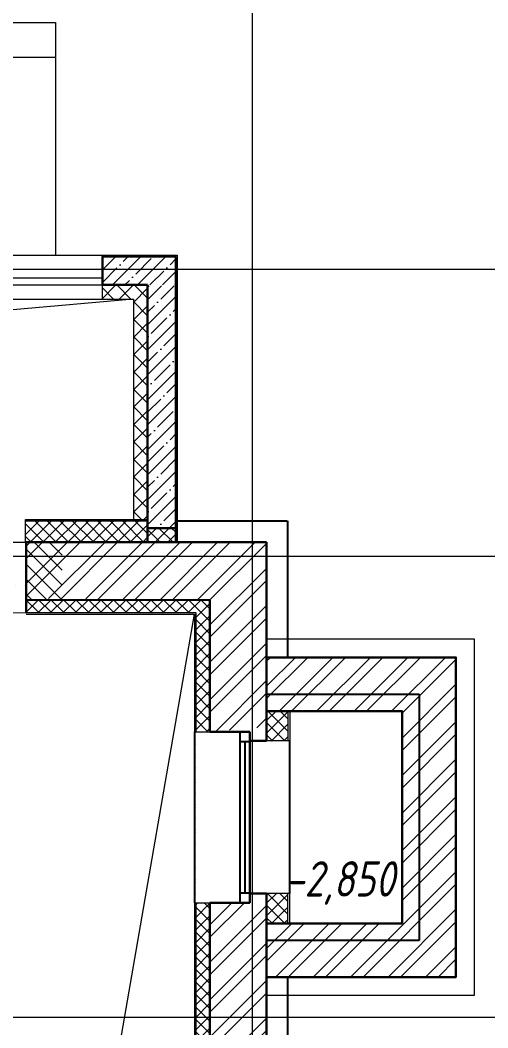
# Model space of a CAD drawing. Extents: x -96705 to 1864084, y -482104 to 235.
# Drawn here: x 451790 to 455097, y -149572 to -142445 of the extents above; entities that cross this region are included whole.
import ezdxf
from ezdxf import colors
from ezdxf.entities.mleader import LeaderData, LeaderLine
from ezdxf.math import Vec2, Vec3

# ---------------------------------------------------------------- set-up
doc = ezdxf.new("R2010")
doc.units = 0
doc.header["$LTSCALE"] = 100
for name, pattern in [('ADSK_Штриховая_ш2 п1', [3, 2, -1]), ('CENTER', [2, 1.25, -0.25, 0.25, -0.25]), ('TRATTEGGIATA', [0.75, 0.5, -0.25])]:
    doc.linetypes.add(name, pattern=pattern)
for name, color, linetype, lineweight in [('1 этаж тонкие линии!', 250, 'Continuous', 0), ('KR_STRIH', 8, 'Continuous', 0), ('АР штриховка стен', 250, 'Continuous', 9), ('АР_МосжилНии_Стены', 202, 'Continuous', 30), ('АР_Навесной фасад', 5, 'Continuous', 5), ('АР_Оси', 193, 'Continuous', 9), ('АР_Отметки', 250, 'Continuous', 15), ('АР_тонкая линия', 250, 'Continuous', 0), ('АР_Утеплитель', 250, 'Continuous', 9), ('АР_Штриховка кирпич', 250, 'Continuous', 9), ('АР_Штриховка монолит', 250, 'Continuous', 9), ('Подвал', 250, 'Continuous', 30), ('СТЕНЫ несущие ЛИДЕР', 7, 'Continuous', 30)]:
    doc.layers.add(name, color=color, linetype=linetype, lineweight=lineweight)
doc.layers.add('25. ЗАЛИВКА ЗОН', color=7, linetype='Continuous', lineweight=0, transparency=0.2)
doc.layers.add('АР_новое окно', color=160, linetype='Continuous')
doc.styles.add('ISOCPEUR', font='isocpeui.ttf', dxfattribs={"height": 250})
pattern_1 = [(45, (731759.3509980273, -210952.3940777952), (-132.5825214724777, 132.5825214724777), []), (45, (731847.739345653, -210952.3940777952), (-132.5825214724777, 132.5825214724777), [])]
pattern_2 = [(45, (731759.3509980273, -210952.3940777952), (-88.38834764831844, 88.38834764831844), []), (45, (731847.739345653, -210952.3940777952), (-88.38834764831844, 88.38834764831844), [156.25, -31.25, 0, -31.25])]

# ---------------------------------------------------------------- blocks, each defined once
blk = doc.blocks.new('*U298')
at = {"layer": 'АР_новое окно', "color": 8, "lineweight": 20}
for p, q in [((-2.913225216616411e-12, 1209.884958230897), (-70.00000000000293, 1209.884958230897)), ((0, -1.70530256582424e-13), (-70, -1.70530256582424e-13))]:
    blk.add_line(p, q, dxfattribs=at)
at = {"layer": 'АР_новое окно', "color": 8}
for p, q in [((-70.00000000000293, 1209.884958230897), (-70, -1.70530256582424e-13)), ((-70, -1.70530256582424e-13), (-70.00000000000293, 1209.884958230897)), ((-2.913225216616411e-12, 1209.884958230897), (0, 0)), ((-2.756905814749189e-12, 1139.884958230897), (-70.00000000000276, 1139.884958230911)), ((-35.00000000000276, 1139.884958230897), (-34.99999999981099, 69.99999999999991)), ((-1.56319401867222e-13, 70.00000000001455), (-70.00000000000017, 69.99999999999983))]:
    blk.add_line(p, q, dxfattribs=at)
blk = doc.blocks.new('_DotSmall')
at = {"color": 0, "linetype": 'ByBlock', "const_width": 0.5}
blk.add_lwpolyline([(-0.0625, 0, 1), (0.0625, 0, 1)], format="xyb", close=True, dxfattribs=at)

msp = doc.modelspace()

# ---------------------------------------------------------------- hatches: boundary and pattern name
at = {"layer": '1 этаж тонкие линии!', "ltscale": 100, "transparency": 33554559}
h = msp.add_hatch(dxfattribs=at)
h.set_pattern_fill('ANSI37', color=8, scale=500, angle=-90.00000000000001, style=0)
h.set_pattern_definition([(315, (323966.5870677065, -443206.4787631208), (44.19417382415923, 44.19417382415921), []), (44.99999999999999, (323966.5870677065, -443206.4787631208), (-44.19417382415921, 44.19417382415923), [])])
h.paths.add_polyline_path([(452691.1718169283, -146136.1884098226), (451827.2695265841, -146139.4076366598), (451827.2695265841, -145987.5721874411), (452691.1718169283, -145986.6430545027)])
h = msp.add_hatch(dxfattribs=at)
h.set_pattern_fill('ANSI37', color=8, scale=500, style=0)
h.set_pattern_definition([(45, (743822.1853085589, -171248.7802744085), (-44.19417382415922, 44.19417382415922), []), (135, (743822.1853085589, -171248.7802744085), (-44.19417382415922, -44.19417382415921), [])])
h.paths.add_polyline_path([(451832.0684367251, -146635.2277593786), (451832.1460972857, -146443.0344906027), (450132.068431003, -146442.2143044645), (450132.0726452898, -146640.8277664358), (447277.7329846453, -146640.8018903906), (447285.8122969698, -149592.5616741354), (444333.9579268526, -149592.5680661375), (444333.8230506014, -155346.3940777952), (453032.0332518648, -155346.3940777952), (453032.0302125048, -146635.1990366156)])
edge = h.paths.add_edge_path()
edge.add_line((453132.0309105944, -148687.1458010847), (453031.9978447985, -148687.1602411444))
edge.add_line((453031.9978447985, -148687.1602411444), (453032.0001851153, -147477.2784929449))
edge.add_line((453032.0001851153, -147477.2784929449), (453132.2623539995, -147477.2640528852))
edge.add_line((453132.2623549532, -147477.2640528852), (453131.8220072817, -146545.9556627447))
edge.add_line((453131.822006328, -146545.9556627447), (451832.0684367251, -146545.9726009542))
edge.add_line((451832.0684367251, -146545.9726009542), (451832.1460972857, -146443.0344906027))
edge.add_line((451832.1460972857, -146443.0344906027), (450131.5018244814, -146443.4635253126))
edge.add_line((450131.5018244814, -146443.4635253126), (450131.3928853106, -146540.8277678663))
edge.add_line((450131.3928853106, -146540.8277678663), (447181.7803097796, -146537.7939176733))
edge.add_line((447181.7803097796, -146537.7939176733), (447182.9026490282, -147175.9738850767))
edge.add_line((447182.9026499819, -147175.9738850767), (447277.5244036745, -147176.0754842932))
edge.add_line((447277.5244036745, -147176.0754842932), (447277.5244036745, -147098.6557226354))
edge.add_line((447277.5244036745, -147098.6557226354), (447278.6284619402, -147098.554123419))
edge.add_line((447278.6284609865, -147098.554123419), (447280.0938445162, -148344.8770265753))
edge.add_arc((447260.1951981615, -227901.9389467413), 79557.06440839608, 89.9856692990531, 90.05606906433445)
edge.add_line((447182.3414803576, -148344.912631529), (447182.3414803576, -149496.7116193945))
edge.add_line((447182.3414803576, -149496.7116193945), (444233.8230515551, -149496.7116193945))
edge.add_line((444233.8230506014, -149496.7116193945), (444233.8230506014, -155446.3940777952))
edge.add_line((444233.8230506014, -155446.3940777952), (453132.0332518648, -155446.3940777952))
edge.add_line((453132.0332518648, -155446.3940777952), (453132.0309115481, -148687.1458010847))
h = msp.add_hatch(dxfattribs=at)
h.set_pattern_fill('ANSI37', color=8, scale=500, angle=-90.00000000000001, style=0)
h.set_pattern_definition([(315, (325672.2113295626, -444611.1705131704), (44.19417382415923, 44.19417382415921), []), (44.99999999999999, (325672.2113295626, -444611.1705131704), (-44.19417382415921, 44.19417382415923), [])])
h.paths.add_polyline_path([(453683.4367419314, -147541.8092923338), (453532.8937884402, -147544.0993867094), (453532.8937884402, -147331.5993867094), (453683.4367419314, -147331.5993867094)])
h = msp.add_hatch(dxfattribs=at)
h.set_pattern_fill('ANSI37', color=8, scale=500, angle=-90.00000000000001, style=0)
h.set_pattern_definition([(315, (325672.2113295626, -445903.6705131704), (44.19417382415923, 44.19417382415921), []), (44.99999999999999, (325672.2113295626, -445903.6705131704), (-44.19417382415921, 44.19417382415923), [])])
h.paths.add_polyline_path([(453683.4367419314, -148834.3092923338), (453532.8937884402, -148836.5993867094), (453532.8937884402, -148624.0993867094), (453683.4367419314, -148624.0993867094)])
at = {"layer": 'KR_STRIH'}
h = msp.add_hatch(dxfattribs=at)
h.set_pattern_fill('ANSI37', color=8, scale=20, angle=90)
h.set_pattern_definition([(135, (419041.9408675265, -1252620.692386644), (-44.90128060534577, -44.90128060534577), []), (225, (419041.9408675265, -1252620.692386644), (44.90128060534576, -44.90128060534577), [])])
h.paths.add_polyline_path([(452691.1718169283, -146036.7116193945), (452691.1718169283, -146136.7116193945), (452891.1718169283, -146136.7116193945), (452891.1718169283, -146036.7116193945)])
at = {"layer": 'АР штриховка стен', "ltscale": 100}
h = msp.add_hatch(dxfattribs=at)
h.set_pattern_fill('ANSI31', color=8, scale=600, angle=-90.00000000000001)
h.set_pattern_definition([(315, (540513.6652079653, 700846.7424101657), (53.03300858899107, 53.03300858899106), [])])
h.paths.add_polyline_path([(451832.6409751009, -146544.9780197317), (451832.1420861315, -146136.840003031), (452087.4272128176, -146136.5859036619), (452087.926101787, -146544.7239198858)])
h.paths.add_polyline_path([(449866.4409190249, -146540.5436573202), (449866.4409190249, -146136.5859036619), (450132.2698508333, -146136.5859036619), (450132.2698508333, -146540.5436573202)])
at = {"layer": 'АР_Утеплитель', "ltscale": 0.25}
h = msp.add_hatch(dxfattribs=at)
h.set_pattern_fill('ANSI37', color=8, scale=700, angle=359.9991722836354)
h.set_pattern_definition([(44.99917228363542, (596816.1949826311, -210952.3940777952), (-61.87094952346403, 61.87273717126929), []), (134.9991722836355, (596816.1949826311, -210952.3940777952), (-61.87273717126929, -61.87094952346402), [])])
h.paths.add_polyline_path([(452371.1899386477, -144322.2147379095), (452371.1884871554, -144417.106775778), (452591.1718169283, -144417.106775778), (452591.1719666552, -145976.7130408461), (452691.1683903765, -145976.7130408461), (452691.1718169283, -144322.2391004736), (449551.1727915835, -144322.2391004736), (449551.1708336901, -145976.710188883), (449651.165580852, -145976.7102070028), (449651.176561458, -144417.106775778), (449701.1718169283, -144417.106775778), (449871.1956969332, -144417.106775778), (449871.1951466631, -144322.2391004736)])
at = {"layer": 'АР_Штриховка кирпич', "ltscale": 100}
h = msp.add_hatch(dxfattribs=at)
h.set_pattern_fill('ANSI32', color=8, scale=500)
h.set_pattern_definition(pattern_1)
h.paths.add_polyline_path([(451832.4966260027, -146136.7100315267), (453533.3940707278, -146136.7233090574), (453532.8937884402, -147444.0993867094), (453132.0332518648, -147477.2640528852), (453132.2611161303, -146547.3943252737), (451831.8823901247, -146534.4931588346)])
h = msp.add_hatch(dxfattribs=at)
h.set_pattern_fill('ANSI32', color=8, scale=500)
h.set_pattern_definition([(45, (731533.0911685061, -210952.3940777952), (-132.5825214724777, 132.5825214724777), []), (45, (731621.4795161318, -210952.3940777952), (-132.5825214724777, 132.5825214724777), [])])
h.paths.add_polyline_path([(454491.2920790743, -148832.8136773283), (454491.2920790743, -147331.5993867094), (453532.8937884402, -147331.5993867094), (453532.8937884402, -146951.5993867094), (454871.2920790743, -146951.5993867094), (454871.2920790743, -149212.8136773283), (453532.8937884402, -149212.8136773283), (453532.8937884402, -148832.8136773283)])
h = msp.add_hatch(dxfattribs=at)
h.set_pattern_fill('ANSI32', color=8, scale=500)
h.set_pattern_definition(pattern_1)
h.paths.add_polyline_path([(440831.5332518648, -153498.4320063764), (440551.4375525545, -153498.4320063764), (440551.4375525545, -153433.4320063764), (440432.5237332415, -153433.4320063764), (440432.5237332415, -155846.7116193945), (440831.5332518648, -155846.7116193945)])
h.paths.add_polyline_path([(447182.5237332415, -155446.3940777952), (440831.5332518648, -155446.3940777952), (440831.5332518648, -155846.7116193945), (447182.5237332415, -155846.7116193945)])
h.paths.add_polyline_path([(453085.5332518648, -155446.3940777952), (447182.5237332415, -155446.3940777952), (447182.5237332415, -155846.7116193945), (453085.5332518648, -155846.7116193945)])
h.paths.add_polyline_path([(453532.8937884402, -148687.1490111524), (453132.0332518648, -148687.1490111524), (453132.0332518648, -155846.7116193945), (453532.8937884402, -155846.7116193945)])
at = {"layer": 'АР_Штриховка монолит', "ltscale": 100}
h = msp.add_hatch(dxfattribs=at)
h.set_pattern_fill('ANSI35', color=8, scale=500)
h.set_pattern_definition(pattern_2)
h.paths.add_polyline_path([(449871.1946593355, -144312.02145912), (449871.1938019823, -144112.1694441015), (449350.6286917757, -144112.1745734388), (449350.6292363238, -146131.6292605574), (449551.1620875429, -146131.6272888357), (449551.1815463137, -144312.0273752386)])
h.paths.add_polyline_path([(452371.1901780199, -144117.2771353895), (452371.1894541811, -144317.1622843916), (452891.1903267931, -144317.1511988813), (452891.191518886, -144117.2720112974)])
h = msp.add_hatch(dxfattribs=at)
h.set_pattern_fill('ANSI35', color=8, scale=500)
h.set_pattern_definition(pattern_2)
h.paths.add_polyline_path([(452691.1671448778, -146036.6746535475), (452891.1764889788, -146036.7485852415), (452891.1937047075, -144323.6439991171), (452691.1752368044, -144323.5702247793)])

# ---------------------------------------------------------------- linework, layer by layer
at = {"color": 8, "linetype": 'TRATTEGGIATA', "ltscale": 500}
for p, q in [((452897.276370151, -145986.7054066831), (453677.7582160067, -145986.7116193945)), ((453682.7582160067, -146951.5993867094), (453682.7582160067, -145986.7116193945)), ((453682.778911693, -155996.7140255148), (453682.7582160067, -149212.8136773283))]:
    msp.add_line(p, q, dxfattribs=at)
at = {"color": 8, "linetype": 'TRATTEGGIATA', "ltscale": 500, "elevation": 0.7493983513753265}
msp.add_lwpolyline([(453532.8937884402, -147211.5993867094), (454611.6098109316, -147211.5993867094), (454611.6098109316, -148952.8136773283), (453532.8937884402, -148952.8136773283)], dxfattribs=at)
at = {"layer": '25. ЗАЛИВКА ЗОН', "color": 8, "lineweight": 13, "ltscale": 500}
for points in [[(453532.8937884402, -147331.5993867094), (453683.4367419314, -147331.5993867094), (453683.4367419314, -147541.8092923338), (453532.8937884402, -147541.8092923338)], [(453532.8937884402, -147331.5993867094), (453696.8154498171, -147331.5993867094), (453696.8154498171, -147541.8092923338), (453532.8937884402, -147541.8092923338)], [(453532.8937884402, -148832.8136773283), (453683.4367419314, -148832.8136773283), (453683.4367419314, -148622.6037717039), (453532.8937884402, -148622.6037717039)], [(453532.8937884402, -148832.8136773283), (453696.8154498171, -148832.8136773283), (453696.8154498171, -148622.6037717039), (453532.8937884402, -148622.6037717039)]]:
    msp.add_lwpolyline(points, close=True, dxfattribs=at)
at = {"layer": 'АР_МосжилНии_Стены', "color": 8, "ltscale": 100}
for p, q in [((452371.1901780199, -144117.2733168775), (452371.1892119478, -144317.106775778)), ((452371.1901780199, -144117.2733168775), (452891.191518886, -144117.2758298094)), ((452891.191518886, -144117.2758298094), (452891.1718169283, -146136.7116193945)), ((452371.1894541811, -144317.106775778), (452691.1718169283, -144317.106775778)), ((452691.1718169283, -144317.106775778), (452691.1718169283, -146136.7116193945)), ((452891.1718169283, -146036.7116193945), (452691.1718169283, -146036.7116193945)), ((451827.2701178622, -146136.1095738584, 3.157646258494795e-07), (453532.8937884402, -146136.8589401419)), ((451832.0684367251, -146635.2277593786, -0.000261464914486087), (451832.2698737215, -146136.7116193945)), ((453413.9799681734, -147477.2640528852), (453132.0332518648, -147477.2640528852)), ((453413.9799681734, -147477.2640528852), (453413.9799681734, -147542.2640528852)), ((453413.9799681734, -147542.2640528852), (453532.8937884402, -147542.2640528852)), ((453413.9799681734, -148622.1490111524), (453413.9799681734, -148687.1490111524)), ((453413.9799681734, -148622.1490111524), (453532.8937884402, -148622.1490111524)), ((453413.9799681734, -148687.1490111524), (453132.0332518648, -148687.1490111524))]:
    msp.add_line(p, q, dxfattribs=at)
for points in [[(453532.8937884402, -147542.2640528852), (453532.8937884402, -146136.7116193945)], [(451832.0684367251, -146544.5727248365), (453132.2611161303, -146547.3943252737), (453132.0332518648, -147477.2640528852)], [(440432.5237332415, -153433.4320063764), (440432.5237332415, -155846.7116193945), (453532.8937884402, -155846.7116193945), (453532.8937884402, -148622.1490111524)], [(453132.0332518648, -148687.1490111524), (453132.0332518648, -155446.3940777952), (440831.5332518648, -155446.3940777952), (440831.5332518648, -153498.4320063764)]]:
    msp.add_lwpolyline(points, dxfattribs=at)
at = {"layer": 'АР_Навесной фасад', "color": 8, "ltscale": 100}
for p, q in [((449871.1938830446, -144107.2862796957), (452371.1901703905, -144107.3003101522)), ((452371.1884871554, -144417.1874785597), (452371.1902266573, -144107.2271604711)), ((452371.1902266573, -144107.2733168775), (452901.1916161608, -144107.2758779699)), ((452901.1916161608, -144107.2758779699), (452901.1718169283, -146136.7117171461)), ((449871.190435512, -144267.2653145964), (452371.190435512, -144267.2409520323)), ((449871.1949196886, -144317.106775778), (452371.194918735, -144317.0824132139)), ((449871.1904345583, -144417.106775778), (452371.190435512, -144417.0824132139)), ((452371.1884871554, -144417.106775778), (452591.1718169283, -144417.106775778)), ((452591.1718169283, -144417.106775778), (452591.1719666552, -145976.712994116)), ((451827.2698737215, -146136.7116193945), (451827.2710686754, -145976.7059278662)), ((451827.2710686754, -145986.7059278662), (452691.1718169283, -145986.7059278662)), ((451827.2711487841, -145976.7059278662), (452691.1718169283, -145976.7059278662))]:
    msp.add_line(p, q, dxfattribs=at)
msp.add_lwpolyline([(449651.1704102587, -145976.710244673), (449870.7155924868, -144656.7890148336), (452591.1718169283, -144416.9511037046)], dxfattribs=at)
at = {"layer": 'АР_Навесной фасад', "color": 8, "ltscale": 100, "elevation": -6.24999999999994e-10}
msp.add_lwpolyline([(452831.0363751482, -146136.8590274031), (452831.0363751482, -146136.8589401419)], dxfattribs=at)
at = {"layer": 'АР_новое окно', "color": 8}
for p, q in [((453022.0332499575, -147477.2581339056, -1.377733687207539), (453022.0332499575, -148687.1806006605, -1.377733687207539)), ((453696.8154498171, -148621.694250601), (453696.8154498171, -147541.8092923338))]:
    msp.add_line(p, q, dxfattribs=at)
at = {"layer": 'АР_Оси', "color": 8, "linetype": 'CENTER', "ltscale": 1000}
for p, q in [((453432.3414803576, -157557.9832906896), (453432.3414803576, -123250.5054354841)), ((372453.5859404635, -144206.7116193945), (456050.7509099077, -144206.7116193945)), ((372453.5859404635, -146236.7116193945), (456050.7509099077, -146236.7116193945)), ((442934.7825184893, -149496.7116193945), (456050.7509099077, -149496.7116193945))]:
    msp.add_line(p, q, dxfattribs=at)
at = {"layer": 'АР_тонкая линия', "color": 8, "ltscale": 500}
for p, q in [((451832.0684367251, -146635.2087817366, -1.377733687207539), (451832.0684367251, -146535.2087817366)), ((453022.0332575869, -147477.2906837637, -1.377733687207539), (453132.0332518648, -147477.2640528852, 1.377733687207539)), ((453032.0332518648, -148687.1865196401), (453132.0332518648, -148687.1490111524, 1.377733687207539))]:
    msp.add_line(p, q, dxfattribs=at)
at = {"layer": 'АР_тонкая линия', "color": 8, "linetype": 'ADSK_Штриховая_ш2 п1', "ltscale": 100}
for points, elevation in [([(447178.8089095186, -142467.15452339), (452039.899876697, -142460.9230032141), (452039.9110938143, -142709.6423053915), (447178.8144446444, -142704.5620083982)], 0.09327311077868217), ([(452039.9055577349, -142713.6568627531), (452039.9055577349, -144110.4554729635)], -0.05126490351855228)]:
    msp.add_lwpolyline(points, dxfattribs=dict(at, elevation=elevation))
at = {"layer": 'АР_тонкая линия', "color": 8, "ltscale": 500, "elevation": -1.377733687207539}
for points in [[(451832.1050683092, -146544.5728044683), (453132.2611161303, -146547.3943252737), (453132.0332518648, -147477.2640528852)], [(451832.0682955813, -146645.1898036177), (453021.8318139147, -146645.2086401159), (453022.0332518648, -147477.2640528852)], [(451832.0684367251, -146635.1898036177), (453031.8318139147, -146635.2087817366), (453032.0332518648, -147477.2640528852)], [(453032.0332518648, -148687.1865196401), (453032.0332518648, -155345.7370829756), (444333.8230506014, -155345.7370829756), (444333.8230506014, -149592.5680661375), (447285.8123074602, -149592.5679283316), (447283.6462546419, -148344.8933701689)], [(453022.0332518648, -148687.1865196401), (453022.0332518648, -155335.7370829756), (444343.8230506014, -155335.7370829756), (444343.8230506014, -149602.5680656607), (447295.8254815172, -149602.5679278547), (447293.6729203295, -148344.8763327772)]]:
    msp.add_lwpolyline(points, dxfattribs=at)
at = {"layer": 'Подвал', "color": 8, "linetype": 'TRATTEGGIATA', "lineweight": 13, "ltscale": 250}
for p, q in [((450127.2698508333, -146136.722469824, -1.377958152939982), (451827.2698737215, -146136.7116193945)), ((450132.0683289599, -146640.8277807409, -1.377733687207539), (451832.0684367251, -146635.2087817366, -1.377733687207539))]:
    msp.add_line(p, q, dxfattribs=at)
at = {"layer": 'Подвал', "color": 8, "lineweight": 13, "ltscale": 500}
msp.add_line((452395.5894442629, -150266.0001535589, 1.377733687207539), (453021.8318139147, -146645.2086401159, -1.377733687207539), dxfattribs=at)
at = {"layer": 'СТЕНЫ несущие ЛИДЕР', "color": 8, "lineweight": 18, "ltscale": 100}
msp.add_lwpolyline([(453532.8937884402, -146821.5993867094), (455001.2920790743, -146821.5993867094), (455001.2920790743, -149342.8136773283), (453532.8937884402, -149342.8136773283)], dxfattribs=at)
at = {"layer": 'СТЕНЫ несущие ЛИДЕР', "color": 8, "ltscale": 100}
for points in [[(453532.8937884402, -146951.5993867094), (454871.2920790743, -146951.5993867094), (454871.2920790743, -149212.8136773283), (453532.8937884402, -149212.8136773283)], [(453532.8937884402, -147331.5993867094), (454491.2920790743, -147331.5993867094), (454491.2920790743, -148832.8136773283), (453532.8937884402, -148832.8136773283)]]:
    msp.add_lwpolyline(points, dxfattribs=at)

# ---------------------------------------------------------------- block references
at = {"layer": 'АР_новое окно', "color": 8, "xscale": -1}
msp.add_blockref('*U298', (453343.9799681734, -148687.1490111524), dxfattribs=at)

# ---------------------------------------------------------------- leaders
at = {"layer": 'АР_Отметки', "color": 8}
ml = msp.add_multileader_mtext('Standard', dxfattribs=at)
ml.set_content('-0,200', color=8, style='ISOCPEUR')
ml.set_leader_properties(color=8, linetype='Continuous', lineweight=-1)
ml.set_arrow_properties(name='DOTSMALL')
ml.build(insert=Vec2(0, 0))
ml.multileader.update_dxf_attribs({"has_text_frame": 1, "text_left_attachment_type": 4, "text_right_attachment_type": 4, "dogleg_length": 100, "arrow_head_size": 180})
ctx = ml.context
ctx.base_point, ctx.char_height, ctx.arrow_head_size, ctx.landing_gap_size, ctx.plane_origin = Vec3(542134.1994477343, -146078.4765434439, 2.299351988461806e-08), 250, 180, 50, Vec3(539217.2970162462, -146927.6852970297, 2.299351988461806e-08)
ctx.left_attachment, ctx.right_attachment = 4, 4
notes = []
notes.append((ctx, [(0, (0, 0, 0), (0, 0), (1, 0), 1, [])]))
ctx.mtext.insert, ctx.mtext.width, ctx.mtext.defined_height, ctx.mtext.line_spacing_style, ctx.mtext.flow_direction = Vec3(542184.1994477343, -145745.1432099516, 2.299351988461806e-08), 852.6970314602484, 311.0655863637196, 2, 5
ml = msp.add_multileader_mtext('Standard', dxfattribs=at)
ml.set_content('0,000', color=8, style='ISOCPEUR')
ml.set_leader_properties(color=8, linetype='Continuous', lineweight=-1)
ml.set_arrow_properties(name='DOTSMALL')
ml.build(insert=Vec2(0, 0))
ml.multileader.update_dxf_attribs({"has_text_frame": 1, "text_left_attachment_type": 4, "text_right_attachment_type": 4, "dogleg_length": 100, "arrow_head_size": 180})
ctx = ml.context
ctx.base_point, ctx.char_height, ctx.arrow_head_size, ctx.landing_gap_size, ctx.plane_origin = Vec3(553933.7955103945, -143680.3917946989, 1.149675994230903e-08), 250, 180, 50, Vec3(550469.3486777376, -144271.6373682196, 1.149675994230903e-08)
ctx.left_attachment, ctx.right_attachment = 4, 4
notes.append((ctx, [(0, (0, 0, 0), (0, 0), (1, 0), 1, [])]))
ctx.mtext.insert, ctx.mtext.width, ctx.mtext.line_spacing_style, ctx.mtext.flow_direction = Vec3(553983.7955103945, -143347.0584612066, 1.149675994230903e-08), 852.6970314602484, 2, 5
ml = msp.add_multileader_mtext('Standard', dxfattribs=at)
ml.set_content('-2,950', color=8, style='ISOCPEUR')
ml.set_leader_properties(color=8, linetype='Continuous', lineweight=-1)
ml.set_arrow_properties(name='DOTSMALL')
ml.build(insert=Vec2(0, 0))
ml.multileader.update_dxf_attribs({"has_text_frame": 1, "text_left_attachment_type": 4, "text_right_attachment_type": 4, "dogleg_length": 100, "arrow_head_size": 180})
ctx = ml.context
ctx.base_point, ctx.char_height, ctx.arrow_head_size, ctx.landing_gap_size, ctx.plane_origin = Vec3(534930.9986868929, -150912.2593755896), 250, 180, 50, Vec3(535872.6137333941, -152265.8499422247)
ctx.left_attachment, ctx.right_attachment = 4, 4
notes.append((ctx, [(0, (0, 0, 0), (0, 0), (1, 0), 1, [])]))
ctx.mtext.insert, ctx.mtext.width, ctx.mtext.defined_height, ctx.mtext.line_spacing_style, ctx.mtext.flow_direction = Vec3(534980.9986868929, -150578.9260425741), 599.1981900185463, 407.4680353952619, 2, 5
ml = msp.add_multileader_mtext('Standard', dxfattribs=at)
ml.set_content('{\\W0.8;-2,950}', color=8, style='ISOCPEUR')
ml.set_leader_properties(color=8, linetype='Continuous', lineweight=-1)
ml.set_arrow_properties(name='DOTSMALL')
ml.build(insert=Vec2(0, 0))
ml.multileader.update_dxf_attribs({"has_text_frame": 1, "text_left_attachment_type": 4, "text_right_attachment_type": 4, "dogleg_length": 100, "arrow_head_size": 180})
ctx = ml.context
ctx.base_point, ctx.char_height, ctx.arrow_head_size, ctx.landing_gap_size, ctx.plane_origin = Vec3(582768.8509980273, -145669.007971781), 250, 180, 50, Vec3(582687.4575482439, -146947.1272769148)
ctx.left_attachment, ctx.right_attachment = 4, 4
notes.append((ctx, [(0, (0, 0, 0), (0, 0), (1, 0), 1, [])]))
ctx.mtext.insert, ctx.mtext.width, ctx.mtext.defined_height, ctx.mtext.line_spacing_style, ctx.mtext.flow_direction = Vec3(582818.8509980273, -145335.6746387655), 769.9889591111103, 343.8884462512117, 2, 5
ml = msp.add_multileader_mtext('Standard', dxfattribs=at)
ml.set_content('-2,850', color=8, style='ISOCPEUR')
ml.set_leader_properties(color=8, linetype='Continuous', lineweight=-1)
ml.set_arrow_properties(name='DOTSMALL')
ml.build(insert=Vec2(0, 0))
ml.multileader.update_dxf_attribs({"has_text_frame": 1, "text_left_attachment_type": 4, "text_right_attachment_type": 4, "dogleg_length": 100, "arrow_head_size": 180})
ctx = ml.context
ctx.base_point, ctx.char_height, ctx.arrow_head_size, ctx.landing_gap_size, ctx.plane_origin = Vec3(574415.3289643358, -153022.1751384909, 0.3746991756876633), 250, 180, 50, Vec3(575356.944010837, -154375.765705126, 0.3746991756876633)
ctx.left_attachment, ctx.right_attachment = 4, 4
notes.append((ctx, [(0, (0, 0, 0), (0, 0), (1, 0), 1, [])]))
ctx.mtext.insert, ctx.mtext.width, ctx.mtext.defined_height, ctx.mtext.line_spacing_style, ctx.mtext.flow_direction = Vec3(574465.3289643358, -152688.8418054754, 0.3746991756876633), 599.1981900185463, 407.4680353952619, 2, 5
ml = msp.add_multileader_mtext('Standard', dxfattribs=at)
ml.set_content('-2,850', color=8, style='ISOCPEUR')
ml.set_leader_properties(color=8, linetype='Continuous', lineweight=-1)
ml.set_arrow_properties(name='DOTSMALL')
ml.build(insert=Vec2(0, 0))
ml.multileader.update_dxf_attribs({"has_text_frame": 1, "text_left_attachment_type": 4, "text_right_attachment_type": 4, "dogleg_length": 100, "arrow_head_size": 180})
ctx = ml.context
ctx.base_point, ctx.char_height, ctx.arrow_head_size, ctx.landing_gap_size, ctx.plane_origin = Vec3(588662.5730076861, -148576.999497431, 0.3746991756876633), 250, 180, 50, Vec3(589604.1880541872, -149930.5900640661, 0.3746991756876633)
ctx.left_attachment, ctx.right_attachment = 4, 4
notes.append((ctx, [(0, (0, 0, 0), (0, 0), (1, 0), 1, [])]))
ctx.mtext.insert, ctx.mtext.width, ctx.mtext.defined_height, ctx.mtext.line_spacing_style, ctx.mtext.flow_direction = Vec3(588712.5730076861, -148243.6661639387, 0.3746991756876633), 599.1981900185463, 407.4680353952619, 2, 5
ml = msp.add_multileader_mtext('Standard', dxfattribs=at)
ml.set_content('{\\W0.8;-2,850}', color=8, style='ISOCPEUR')
ml.set_leader_properties(color=8, linetype='Continuous', lineweight=-1)
ml.set_arrow_properties(name='DOTSMALL')
ml.build(insert=Vec2(0, 0))
ml.multileader.update_dxf_attribs({"has_text_frame": 1, "text_left_attachment_type": 4, "text_right_attachment_type": 4, "dogleg_length": 100, "arrow_head_size": 180})
ctx = ml.context
ctx.base_point, ctx.char_height, ctx.arrow_head_size, ctx.landing_gap_size, ctx.plane_origin = Vec3(453614.5048314165, -148726.6840124304, -0.3746991756876633), 250, 180, 50, Vec3(453533.1113816332, -150004.8033175642, -0.3746991756876633)
ctx.left_attachment, ctx.right_attachment = 4, 4
notes.append((ctx, [(0, (0, 0, 0), (0, 0), (1, 0), 1, [])]))
ctx.mtext.insert, ctx.mtext.width, ctx.mtext.defined_height, ctx.mtext.line_spacing_style, ctx.mtext.flow_direction = Vec3(453664.5048314165, -148393.3506794149, -0.3746991756876633), 769.9889591111103, 343.8884462512117, 2, 5
ml = msp.add_multileader_mtext('Standard', dxfattribs=at)
ml.set_content('%%P0,000', color=8, style='ISOCPEUR')
ml.set_leader_properties(color=8, linetype='Continuous', lineweight=-1)
ml.set_arrow_properties(name='DOTSMALL')
ml.build(insert=Vec2(0, 0))
ml.multileader.update_dxf_attribs({"has_text_frame": 1, "text_left_attachment_type": 4, "text_right_attachment_type": 4, "dogleg_length": 100, "arrow_head_size": 180})
ctx = ml.context
ctx.base_point, ctx.char_height, ctx.arrow_head_size, ctx.landing_gap_size, ctx.plane_origin = Vec3(554930.5652533602, -147916.0715766127), 250, 180, 50, Vec3(551859.4835377764, -149505.6201176817)
ctx.left_attachment, ctx.right_attachment = 4, 4
notes.append((ctx, [(0, (0, 0, 0), (0, 0), (1, 0), 1, [])]))
ctx.mtext.insert, ctx.mtext.width, ctx.mtext.line_spacing_style, ctx.mtext.flow_direction = Vec3(554980.5652533602, -147582.7382431204), 852.6970314602484, 2, 5
ml = msp.add_multileader_mtext('Standard', dxfattribs=at)
ml.set_content('+0,450', color=8, style='ISOCPEUR')
ml.set_leader_properties(color=8, linetype='Continuous', lineweight=-1)
ml.set_arrow_properties(name='DOTSMALL')
ml.build(insert=Vec2(0, 0))
ml.multileader.update_dxf_attribs({"has_text_frame": 1, "text_left_attachment_type": 4, "text_right_attachment_type": 4, "dogleg_length": 100, "arrow_head_size": 180})
ctx = ml.context
ctx.base_point, ctx.char_height, ctx.arrow_head_size, ctx.landing_gap_size, ctx.plane_origin, ctx.plane_x_axis, ctx.plane_y_axis = Vec3(527378.6754876208, -152535.1138777906), 250, 180, 50, Vec3(539001.7949677538, -127299.1965441877), Vec3(6.123233995736766e-17, 1), Vec3(-1, 6.123233995736766e-17)
ctx.left_attachment, ctx.right_attachment = 4, 4
notes.append((ctx, [(0, (0, 0, 0), (0, 0), (1, 0), 1, [])]))
ctx.mtext.insert, ctx.mtext.text_direction, ctx.mtext.rotation, ctx.mtext.width, ctx.mtext.line_spacing_style, ctx.mtext.flow_direction = Vec3(527045.3421546053, -152485.1138777906), Vec3(6.123233995736766e-17, 1), 1.570796326794897, 852.6970314602484, 2, 5
ml = msp.add_multileader_mtext('Standard', dxfattribs=at)
ml.set_content('+0,900', color=8, style='ISOCPEUR')
ml.set_leader_properties(color=8, linetype='Continuous', lineweight=-1)
ml.set_arrow_properties(name='DOTSMALL')
ml.build(insert=Vec2(0, 0))
ml.multileader.update_dxf_attribs({"has_text_frame": 1, "text_left_attachment_type": 4, "text_right_attachment_type": 4, "dogleg_length": 100, "arrow_head_size": 180})
ctx = ml.context
ctx.base_point, ctx.char_height, ctx.arrow_head_size, ctx.landing_gap_size, ctx.plane_origin, ctx.plane_x_axis, ctx.plane_y_axis = Vec3(526794.3564110827, -152535.1138777906), 250, 180, 50, Vec3(538417.475890262, -127299.1965441877), Vec3(6.123233995736766e-17, 1), Vec3(-1, 6.123233995736766e-17)
ctx.left_attachment, ctx.right_attachment = 4, 4
notes.append((ctx, [(0, (0, 0, 0), (0, 0), (1, 0), 1, [])]))
ctx.mtext.insert, ctx.mtext.text_direction, ctx.mtext.rotation, ctx.mtext.width, ctx.mtext.line_spacing_style, ctx.mtext.flow_direction = Vec3(526461.0230771136, -152485.1138777906), Vec3(6.123233995736766e-17, 1), 1.570796326794897, 852.6970314602484, 2, 5
ml = msp.add_multileader_mtext('Standard', dxfattribs=at)
ml.set_content('+12,650', color=8, style='ISOCPEUR')
ml.set_leader_properties(color=8, linetype='Continuous', lineweight=-1)
ml.set_arrow_properties(name='DOTSMALL')
ml.build(insert=Vec2(0, 0))
ml.multileader.update_dxf_attribs({"has_text_frame": 1, "text_left_attachment_type": 4, "text_right_attachment_type": 4, "dogleg_length": 100, "arrow_head_size": 180})
ctx = ml.context
ctx.base_point, ctx.char_height, ctx.arrow_head_size, ctx.landing_gap_size, ctx.plane_origin, ctx.plane_x_axis, ctx.plane_y_axis = Vec3(935468.5541564059, -155312.1678543264), 250, 180, 50, Vec3(960704.4714900088, -166935.2873344595), Vec3(1, -2.449293598294706e-16), Vec3(2.449293598294706e-16, 1)
ctx.left_attachment, ctx.right_attachment = 4, 4
notes.append((ctx, [(0, (0, 0, 0), (0, 0), (1, 0), 1, [])]))
ctx.mtext.insert, ctx.mtext.text_direction, ctx.mtext.width, ctx.mtext.line_spacing_style, ctx.mtext.flow_direction = Vec3(935518.5541564059, -154978.8345208341), Vec3(1, -2.449293598294706e-16), 852.6970314602484, 2, 5
ml = msp.add_multileader_mtext('Standard', dxfattribs=at)
ml.set_content('+12,200', color=8, style='ISOCPEUR')
ml.set_leader_properties(color=8, linetype='Continuous', lineweight=-1)
ml.set_arrow_properties(name='DOTSMALL')
ml.build(insert=Vec2(0, 0))
ml.multileader.update_dxf_attribs({"has_text_frame": 1, "text_left_attachment_type": 4, "text_right_attachment_type": 4, "dogleg_length": 100, "arrow_head_size": 180})
ctx = ml.context
ctx.base_point, ctx.char_height, ctx.arrow_head_size, ctx.landing_gap_size, ctx.plane_origin, ctx.plane_x_axis, ctx.plane_y_axis = Vec3(935468.5541564059, -154727.8487773115), 250, 180, 50, Vec3(960704.4714900088, -166350.9682574446), Vec3(1, -2.449293598294706e-16), Vec3(2.449293598294706e-16, 1)
ctx.left_attachment, ctx.right_attachment = 4, 4
notes.append((ctx, [(0, (0, 0, 0), (0, 0), (1, 0), 1, [])]))
ctx.mtext.insert, ctx.mtext.text_direction, ctx.mtext.width, ctx.mtext.line_spacing_style, ctx.mtext.flow_direction = Vec3(935518.5541564059, -154394.5154438192), Vec3(1, -2.449293598294706e-16), 852.6970314602484, 2, 5
ml = msp.add_multileader_mtext('Standard', dxfattribs=at)
ml.set_content('+11,900', color=8, style='ISOCPEUR')
ml.set_leader_properties(color=8, linetype='Continuous', lineweight=-1)
ml.set_arrow_properties(name='DOTSMALL')
ml.build(insert=Vec2(0, 0))
ml.multileader.update_dxf_attribs({"has_text_frame": 1, "text_left_attachment_type": 4, "text_right_attachment_type": 4, "dogleg_length": 100, "arrow_head_size": 180})
ctx = ml.context
ctx.base_point, ctx.char_height, ctx.arrow_head_size, ctx.landing_gap_size, ctx.plane_origin, ctx.plane_x_axis, ctx.plane_y_axis = Vec3(986391.004469974, -153939.8027482206), 250, 180, 50, Vec3(1011626.921803577, -166087.3301978285), Vec3(1, -4.898587196589413e-16), Vec3(4.898587196589413e-16, 1)
ctx.left_attachment, ctx.right_attachment = 4, 4
notes.append((ctx, [(0, (0, 0, 0), (0, 0), (1, 0), 1, [])]))
ctx.mtext.insert, ctx.mtext.text_direction, ctx.mtext.rotation, ctx.mtext.width, ctx.mtext.line_spacing_style, ctx.mtext.flow_direction = Vec3(986441.004469974, -153606.4694152052), Vec3(1, -4.898587196589413e-16), 6.283185307179585, 852.6970314602484, 2, 5
ml = msp.add_multileader_mtext('Standard', dxfattribs=at)
ml.set_content('+8,000', color=8, style='ISOCPEUR')
ml.set_leader_properties(color=8, linetype='Continuous', lineweight=-1)
ml.set_arrow_properties(name='DOTSMALL')
ml.build(insert=Vec2(0, 0))
ml.multileader.update_dxf_attribs({"has_text_frame": 1, "text_left_attachment_type": 4, "text_right_attachment_type": 4, "dogleg_length": 100, "arrow_head_size": 180})
ctx = ml.context
ctx.base_point, ctx.char_height, ctx.arrow_head_size, ctx.landing_gap_size, ctx.plane_origin, ctx.plane_x_axis, ctx.plane_y_axis = Vec3(849204.0675870012, -152352.3069563085), 250, 180, 50, Vec3(874090.0361958575, -164676.8610587294), Vec3(1, -4.898587196589413e-16), Vec3(4.898587196589413e-16, 1)
ctx.left_attachment, ctx.right_attachment = 4, 4
notes.append((ctx, [(0, (0, 0, 0), (0, 0), (1, 0), 1, [])]))
ctx.mtext.insert, ctx.mtext.text_direction, ctx.mtext.rotation, ctx.mtext.width, ctx.mtext.line_spacing_style, ctx.mtext.flow_direction = Vec3(849254.0675870012, -152018.9736228163), Vec3(1, -4.898587196589413e-16), 6.283185307179585, 852.6970314602484, 2, 5
for ctx, leaders in notes:
    for number, flags, end, landing, length, lines in leaders:
        leader = LeaderData()
        leader.index, (leader.has_last_leader_line, leader.has_dogleg_vector, leader.attachment_direction) = number, flags
        leader.last_leader_point, leader.dogleg_vector, leader.dogleg_length = Vec3(end), Vec3(landing), length
        for number, points, colour, breaks in lines:
            line = LeaderLine()
            line.index, line.vertices, line.color, line.breaks = number, Vec3.list(points), colors.encode_raw_color(colour), breaks
            leader.lines.append(line)
        ctx.leaders.append(leader)

doc.saveas('drawing.dxf')
